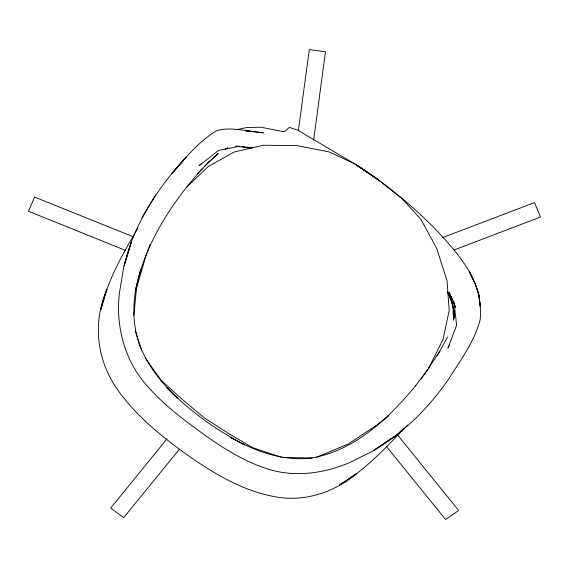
<?xml version="1.0" encoding="UTF-8"?>
<svg xmlns="http://www.w3.org/2000/svg" width="569" height="569" viewBox="0 0 569 569"><rect width="100%" height="100%" fill="white"/><g stroke="black" fill="none" stroke-linecap="round" stroke-linejoin="round"><path stroke-width="0.85" d="M133.886 315.297L136.51 288.113L146.141 255.125L150.116 244.407M298.426 130.422L309.301 49.581L325.461 51.822L313.668 140.045M245.758 131.14L249.947 131.105L246.462 130.97L263.468 132.862L249.45 130.998C238.681 129.632 227.586 127.57 216.881 130.55C198.844 141.29 185.387 157.919 171.902 173.652L186.219 157.129C157.563 187.919 133.758 224.399 124.163 265.794L131.375 241.91L123.779 266.754L119.504 292.48C115.457 325.383 124.22 359.743 146.304 384.872C160.678 401.7 178.09 415.505 195.85 428.564C218.66 445.385 242.65 461.551 270.083 469.717C296.677 477.405 325.084 473.159 350.177 462.355L373.534 450.648L395.142 436.046L374.359 450.001C404.36 432.44 429.161 407.297 448.813 378.798L449.197 378.257C460.947 359.523 474.88 340.902 480.264 319.166C480.741 311.257 480.343 303.377 478.878 295.581L480.151 306.101L479.055 295.51L475.378 284.194L479.034 295.638C472.505 268.938 453.052 248.07 434.83 228.518C411.359 204.833 385.455 183.595 357.403 165.558L378.428 179.882L357.218 165.373L297.85 130.237L289.365 127.399L284.457 131.795L260.965 127.228L246.932 127.534L236.811 129.583M449.802 344.281L447.895 348.242L456.601 325.312L454.24 303.697L449.126 292.16L455.513 307.601L454.496 304.479M428.421 368.676L443.066 339.316L449.197 310.432L447.014 280.617L436.729 248.482L420.989 219.485L402.468 199.079L379.046 180.444L354.302 163.609L329.323 151.98L296.961 145.557L263.219 145.266L234.108 152.03L208.339 166.461L186.568 187.315M439.218 352.375L447.575 337.026M137.99 227.92C122.961 253.696 107.577 279.991 101.012 309.401L106.944 289.315C92.889 321.442 96.31 357.56 115.564 386.764C132.456 411.892 155.785 431.658 179.854 449.631C210.217 471.495 243.198 492.598 281.036 497.697C308.526 500.812 335.945 491.118 356.87 473.365L339.458 484.994C365.974 469.816 386.557 446.814 407.539 425.043M155.92 194.776L142.051 217.593M437.042 356.038L438.82 353.129M439.723 351.08L428.877 367.851L415.512 385.931L415.754 385.604C388.378 418.564 354.203 451.295 310.197 458.209C281.989 461.118 254.471 450.989 230.303 437.269L244.642 444.887C215.864 430.015 189.249 410.676 166.639 387.446L177.72 398.549C161.959 383.62 148.21 366.223 139.974 345.98C133.402 328.37 132.549 309.344 135.472 290.894C144.121 246.334 168.957 206.775 198.481 173.012L198.19 173.31L209.342 161.504L218.14 153.552L204.278 166.461M421.024 379.274L423.002 376.45M423.983 375.035L427.931 369.381M167.101 438.713L110.706 508.089L123.651 517.655L179.263 449.361M197.571 173.41L202.4 168.403M394.21 437.341L403.634 428.464M201.077 163.865L199.15 165.657L218.524 150.451L239.058 146.34M207.841 162.777L208.823 161.895M388.691 415.896L376.856 425.022L348.207 444.012L316.528 457.312M442.348 237.671L534.284 202.685L534.76 203.268L540.55 217.009L454.119 249.976M227.636 148.118L225.224 148.936L227.728 148.104M239.072 146.183L235.715 146.261L252.195 147.833L246.932 147.122M283.013 457.504L312.246 457.953M242.643 146.553L244.371 146.738M242.543 146.525L244.3 146.759M241.576 146.518L250.737 148.466M281.292 457.213L252.714 447.753L229.463 434.04L204.243 417.817L181.269 398.542L161.276 380.419L145.308 358.093M133.793 236.989L34.652 197.116L28.45 211.263L125.671 250.438M397.823 435.264L458.5 510.315L458.038 510.891L445.591 519.511L386.308 446.281M448.315 292.914L450.925 297.231M447.412 291.854L454.24 303.697M447.846 292.573L450.001 296.442L448.102 292.537M452.618 300.233L451.8 298.675L452.583 300.091M451.8 298.675L452.618 300.162M452.974 300.802L454.489 303.725M448.052 292.658L452.896 304.315L449.432 295.439L452.369 304.031L454.005 311.656L454.169 318.32L453.977 311.378L453.429 320.134L454.005 311.656L453.5 307.694M135.244 330.802L141.589 350.163M452.035 301.414L452.597 308.078L452.241 303.135M453.116 305.382L453.287 314.842L453.244 310.702M140.699 269.628L135.443 290.759L140.699 269.628M469.766 272.352L469.532 271.961L475.592 284.685L469.766 272.352"/></g></svg>
